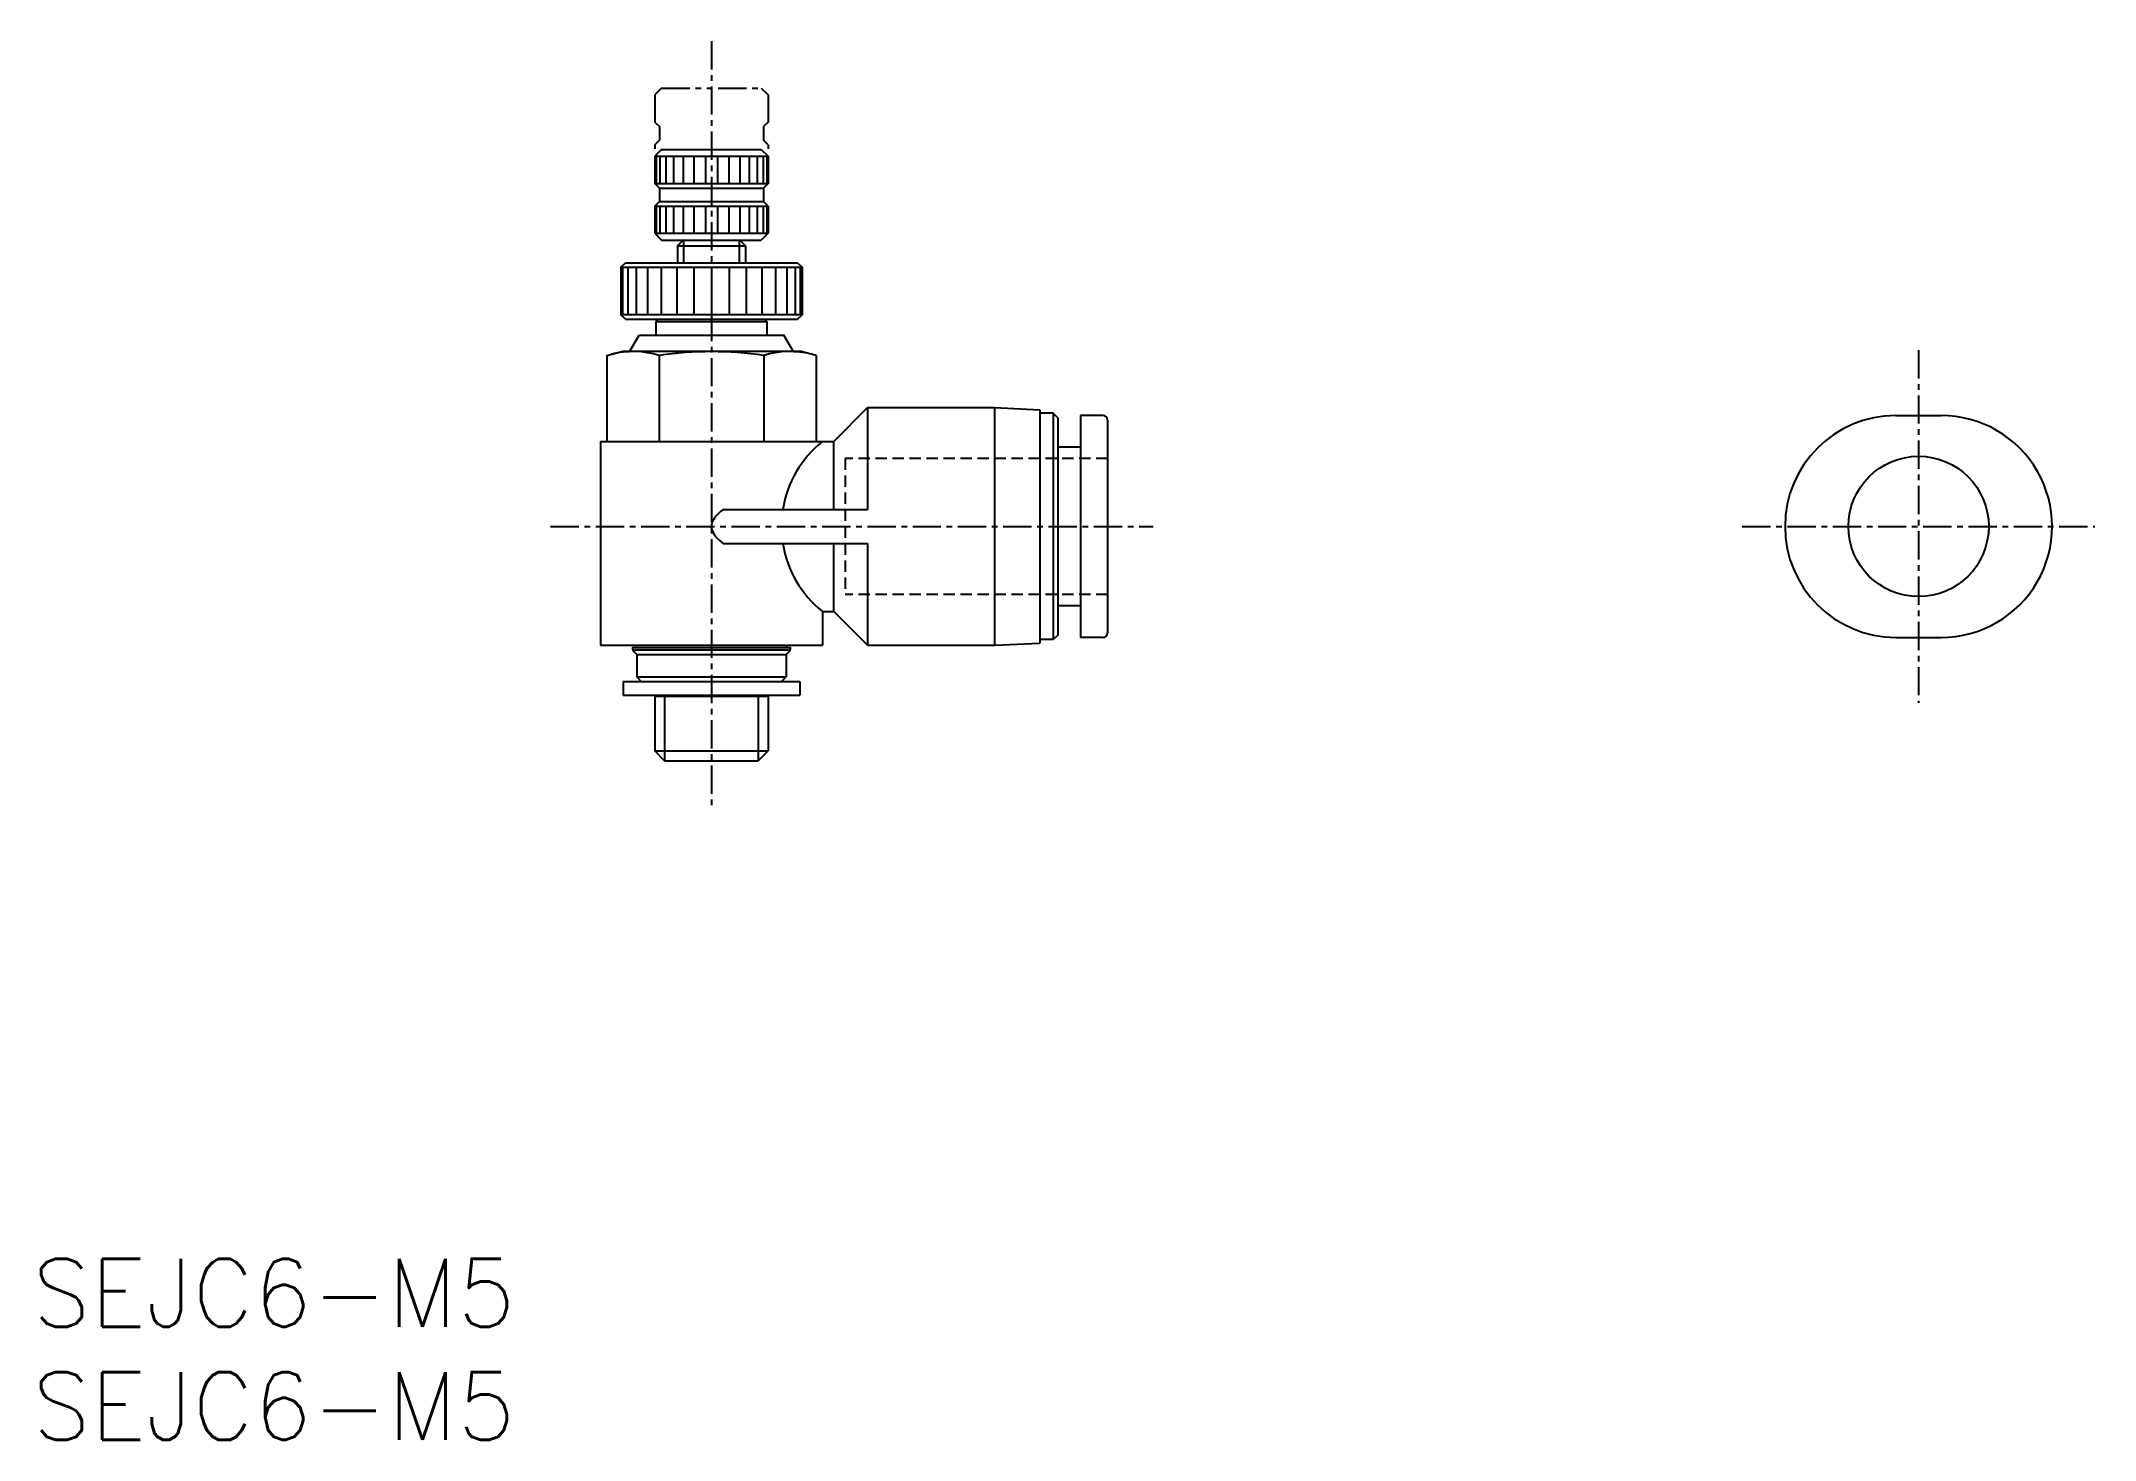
# Model space of a CAD drawing. Extents: x 0.4 to 91.1, y 0 to 61.8.
import ezdxf

# ---------------------------------------------------------------- set-up
doc = ezdxf.new("R2010")
doc.units = 0
for name, pattern in [('CENTER', [2, 1.25, -0.25, 0.25, -0.25]), ('DASHED', [0.75, 0.5, -0.25]), ('PHANTOM', [2.5, 1.25, -0.25, 0.25, -0.25, 0.25, -0.25])]:
    doc.linetypes.add(name, pattern=pattern)
doc.layers.get('0').update_dxf_attribs({"linetype": 'CONTINUOUS'})
doc.layers.add('CENTER', color=1, linetype='CENTER')
doc.styles.get("Standard").update_dxf_attribs({"font": 'txt.shx'})

# ---------------------------------------------------------------- blocks, each defined once
blk = doc.blocks.new('*U12')
at = {"color": 7, "linetype": 'CONTINUOUS'}
blk.add_text('SEJC6-M5', height=3, dxfattribs=at).set_placement((0, 0))
blk = doc.blocks.new('*U13')
at = {"color": 7, "linetype": 'CONTINUOUS'}
blk.add_text('SEJC6-M5', height=3, dxfattribs=at).set_placement((0, 5))

msp = doc.modelspace()

# ---------------------------------------------------------------- linework, layer by layer
at = {"color": 3, "linetype": 'PHANTOM'}
for p, q in [((27.799997, 59.710002), (27.499998, 59.410002)), ((27.499998, 59.410002), (27.499998, 58.210002)), ((27.799997, 59.710002), (32.199999, 59.710002)), ((32.199999, 59.710002), (32.499998, 59.410002)), ((32.499998, 59.410002), (32.499998, 58.210002)), ((27.499998, 58.210002), (27.699998, 58.010002)), ((32.499998, 58.210002), (32.299999, 58.010002)), ((27.499997, 57.210002), (27.699999, 57.410002)), ((27.499998, 57.210002), (27.499998, 57.030002)), ((27.699999, 58.010002), (27.699999, 57.410002)), ((32.299997, 58.010002), (32.299997, 57.410002)), ((32.499999, 57.210002), (32.299999, 57.410002)), ((32.499998, 57.210002), (32.499998, 57.030002))]:
    msp.add_line(p, q, dxfattribs=at)
at = {"color": 7, "linetype": 'CONTINUOUS'}
for p, q in [((27.499998, 56.700002), (27.499998, 55.500002)), ((27.499998, 56.700002), (32.499998, 56.700002)), ((27.799998, 57.000002), (27.499999, 56.700002)), ((27.554628, 56.700002), (27.554628, 55.500002)), ((27.716135, 56.700002), (27.716135, 55.500002)), ((27.799998, 57.000002), (32.199999, 57.000002)), ((27.977457, 56.700002), (27.977457, 55.500002)), ((28.327169, 56.700002), (28.327169, 55.500002)), ((28.749998, 56.700002), (28.749998, 55.500002)), ((29.227453, 56.700002), (29.227453, 55.500002)), ((29.738676, 56.700002), (29.738676, 55.500002)), ((30.26132, 56.700002), (30.26132, 55.500002)), ((30.772543, 56.700002), (30.772543, 55.500002)), ((31.249998, 56.700002), (31.249998, 55.500002)), ((31.672827, 56.700002), (31.672827, 55.500002)), ((32.022543, 56.700002), (32.022543, 55.500002)), ((32.199999, 57.000002), (32.499998, 56.700002)), ((32.283861, 56.700002), (32.283861, 55.500002)), ((32.445368, 56.700002), (32.445368, 55.500002)), ((32.499998, 56.700002), (32.499998, 55.500002)), ((27.499997, 55.500002), (27.699997, 55.300002)), ((27.499998, 55.500002), (32.499998, 55.500002)), ((32.499997, 55.500002), (32.299999, 55.300002)), ((27.499997, 54.500002), (27.699999, 54.700002)), ((27.499998, 54.500002), (32.499998, 54.500002)), ((27.499998, 54.500002), (27.499998, 53.300002)), ((27.554628, 54.500002), (27.554628, 53.300002)), ((27.699999, 55.300002), (27.699999, 54.700002)), ((27.699999, 55.300002), (32.299997, 55.300002)), ((27.699999, 54.700002), (32.299997, 54.700002)), ((27.716135, 54.500002), (27.716135, 53.300002)), ((27.977457, 54.500002), (27.977457, 53.300002)), ((28.327169, 54.500002), (28.327169, 53.300002)), ((28.749998, 54.500002), (28.749998, 53.300002)), ((29.227453, 54.500002), (29.227453, 53.300002)), ((29.738676, 54.500002), (29.738676, 53.300002)), ((30.26132, 54.500002), (30.26132, 53.300002)), ((30.772543, 54.500002), (30.772543, 53.300002)), ((31.249998, 54.500002), (31.249998, 53.300002)), ((31.672827, 54.500002), (31.672827, 53.300002)), ((32.022543, 54.500002), (32.022543, 53.300002)), ((32.283861, 54.500002), (32.283861, 53.300002)), ((32.299997, 55.300002), (32.299997, 54.700002)), ((32.499997, 54.500002), (32.299997, 54.699992)), ((32.445368, 54.500002), (32.445368, 53.300002)), ((32.499998, 54.500002), (32.499998, 53.300002)), ((27.499998, 53.300002), (32.499998, 53.300002)), ((27.500001, 53.300002), (27.799998, 53.000002)), ((27.799997, 53.000002), (32.199999, 53.000002)), ((28.499998, 52.750002), (28.499998, 52.000002)), ((28.499998, 52.750002), (31.499998, 52.750002)), ((28.499999, 52.750002), (28.749997, 53.000002)), ((28.770498, 53.000002), (28.770498, 52.000002)), ((31.229498, 53.000002), (31.229498, 52.000002)), ((31.249998, 53.000002), (31.5, 52.750002)), ((31.499998, 52.750002), (31.499998, 52.000002)), ((32.499998, 53.300002), (32.199998, 53.000002)), ((25.999992, 51.800002), (26.199993, 52.000002)), ((25.999998, 51.799992), (33.999998, 51.799992)), ((25.999998, 51.799992), (25.999998, 49.699992)), ((26.076841, 51.799992), (26.076841, 49.699992)), ((26.20001, 52.000002), (33.799986, 52.000002)), ((26.304472, 51.799992), (26.304472, 49.699992)), ((26.674131, 51.799992), (26.674131, 49.699992)), ((27.171568, 51.799992), (27.171568, 49.699992)), ((27.777708, 51.799992), (27.777708, 49.699992)), ((28.469267, 51.799992), (28.469267, 49.699992)), ((29.219633, 51.799992), (29.219633, 49.699992)), ((29.999998, 51.799992), (29.999998, 49.699992)), ((30.780363, 51.799992), (30.780363, 49.699992)), ((31.530729, 51.799992), (31.530729, 49.699992)), ((32.222288, 51.799992), (32.222288, 49.699992)), ((32.828428, 51.799992), (32.828428, 49.699992)), ((33.325865, 51.799992), (33.325865, 49.699992)), ((33.695524, 51.799992), (33.695524, 49.699992)), ((33.799998, 51.999992), (33.999994, 51.799992)), ((33.923155, 51.799992), (33.923155, 49.699992)), ((33.999998, 51.799992), (33.999998, 49.699992)), ((26.199987, 49.500002), (25.999991, 49.700002)), ((33.999998, 49.699992), (25.999998, 49.699992)), ((26.20001, 49.500002), (33.799986, 49.500002)), ((27.65, 49.499982), (27.549996, 49.399982)), ((27.550001, 49.399982), (27.550001, 48.799992)), ((27.550001, 49.399982), (32.449995, 49.399982)), ((32.45, 49.399992), (32.35, 49.499992)), ((32.449995, 49.399982), (32.449995, 48.799992)), ((33.799998, 49.499982), (33.999999, 49.699992)), ((25.381196, 47.907392), (26.099998, 48.099992)), ((26.100004, 48.099992), (33.899992, 48.099992)), ((26.395853, 48.100002), (26.799998, 48.800002)), ((26.800001, 48.799992), (33.199995, 48.799992)), ((33.604142, 48.099982), (33.199998, 48.799982)), ((34.6188, 47.907392), (33.899998, 48.099992)), ((25.381196, 47.907392), (25.381196, 44.099992)), ((27.690597, 47.907392), (27.690597, 44.099992)), ((32.309399, 47.907392), (32.309399, 44.099992)), ((34.6188, 47.907392), (34.6188, 44.099992)), ((35.400006, 44.099992), (36.900008, 45.600002)), ((36.899998, 45.599992), (36.899998, 41.099992)), ((36.899998, 45.599992), (42.499998, 45.599992)), ((42.499998, 45.599992), (44.499997, 45.499992)), ((42.499998, 45.599992), (42.499998, 35.099992)), ((44.499998, 45.500002), (44.499998, 35.199992)), ((45.099998, 45.349992), (44.499998, 45.349992)), ((45.099998, 45.349992), (45.099998, 35.349992)), ((45.299999, 45.149992), (45.099999, 45.349992)), ((45.299998, 45.149992), (45.299998, 35.549992)), ((46.299997, 45.249992), (46.299997, 35.449992)), ((47.299998, 45.249992), (46.299997, 45.249992)), ((47.499998, 45.049992), (47.499998, 35.649992)), ((82.325025, 45.249982), (84.325025, 45.249982)), ((25.099998, 44.099992), (25.099998, 35.099992)), ((25.099998, 44.099992), (35.399998, 44.099992)), ((35.399998, 41.099992), (35.399998, 44.099992)), ((46.299997, 43.849992), (45.299998, 43.849992)), ((30.518719, 41.099992), (36.899998, 41.099992)), ((30.518719, 39.599992), (36.899998, 39.599992)), ((35.399998, 36.599992), (35.399998, 39.599992)), ((36.899998, 39.599992), (36.899998, 35.099992)), ((34.899998, 36.599992), (35.399998, 36.599992)), ((34.899998, 36.599992), (34.899998, 35.099992)), ((35.400006, 36.600002), (36.900007, 35.100002)), ((46.299997, 36.849992), (45.299998, 36.849992)), ((45.299998, 35.549992), (45.099998, 35.349992)), ((47.299998, 35.449992), (46.299997, 35.449992)), ((82.325025, 35.449972), (84.325025, 35.449972)), ((25.099998, 35.099992), (34.899998, 35.099992)), ((26.500005, 34.999992), (33.499991, 34.999992)), ((26.586802, 34.813202), (26.700006, 34.699992)), ((26.600004, 34.899992), (33.399992, 34.899992)), ((26.699995, 34.699992), (26.699995, 33.699997)), ((26.699995, 34.699992), (33.300001, 34.699992)), ((26.699998, 35.099992), (26.699998, 34.999992)), ((33.299998, 35.099992), (33.299998, 34.999992)), ((33.300001, 34.699992), (33.413205, 34.813202)), ((33.300001, 34.699992), (33.300001, 33.699997)), ((36.899998, 35.099992), (42.499998, 35.099992)), ((42.499998, 35.099992), (44.499998, 35.200002)), ((45.099998, 35.349992), (44.499998, 35.349992)), ((26.699995, 33.699997), (33.300001, 33.699997)), ((26.700009, 33.699985), (26.900005, 33.499989)), ((33.099997, 33.499979), (33.300004, 33.699985)), ((26.099989, 33.5), (26.099989, 32.9)), ((26.100004, 33.5), (33.899992, 33.5)), ((26.100004, 32.9), (33.899992, 32.9)), ((27.499998, 32.855664), (27.576808, 32.9)), ((27.499998, 32.855664), (27.499998, 30.433)), ((27.499998, 32.855664), (32.499998, 32.855664)), ((27.499998, 32.855657), (27.499998, 30.433)), ((27.932998, 32.9), (27.932998, 30)), ((32.066998, 32.9), (32.066998, 30)), ((32.423198, 32.9), (32.499998, 32.855664)), ((32.499998, 32.855664), (32.499998, 30.433)), ((33.900007, 33.5), (33.900007, 32.9)), ((27.499998, 30.433), (32.499998, 30.433)), ((27.932998, 30), (27.499998, 30.433)), ((27.932998, 30), (32.066998, 30)), ((32.066998, 30), (32.499998, 30.433))]:
    msp.add_line(p, q, dxfattribs=at)
at = {"color": 3, "linetype": 'DASHED'}
for p, q in [((47.499998, 43.349992), (35.899998, 43.349992)), ((35.899998, 43.349992), (35.899998, 37.349992)), ((47.499998, 37.349992), (35.899998, 37.349992))]:
    msp.add_line(p, q, dxfattribs=at)
at = {"color": 7, "linetype": 'CONTINUOUS'}
msp.add_lwpolyline([(30.518719, 41.099992, 0.10223291), (30.088425, 40.647602, 0.29700495), (30.088275, 40.052642, 0.10234139), (30.518719, 39.599992)], format="xyb", dxfattribs=at)
msp.add_circle((83.325025, 40.349982), 3.1, dxfattribs=at)
for centre, radius, start, end in [((26.535896, 43.969562), 4.10363, 73.657111, 103.65711), ((29.999998, 31.907388), 16.165808, 81.786789, 98.213209), ((33.4641, 43.969562), 4.10363, 76.342895, 106.3429), ((47.299998, 45.049992), 0.2, 0, 90), ((82.325025, 40.349982), 4.9, 90.000003, 270), ((84.325025, 40.349982), 4.9, 270, 90.000003), ((37.892894, 40.349992), 4.797909, 128.59357, 171.00675), ((37.892894, 40.349992), 4.797909, 188.99325, 231.40643), ((47.299998, 35.649992), 0.2, 270, 0), ((26.798933, 35.025332), 0.3, 184.84455, 225.00002), ((33.201063, 35.025332), 0.3, 314.99998, 355.15545)]:
    msp.add_arc(centre, radius, start, end, dxfattribs=at)
at = {"layer": 'CENTER', "color": 1, "linetype": 'CENTER'}
for p, q in [((29.999998, 61.789992), (29.999998, 28)), ((83.325025, 48.140532), (83.325025, 32.559432)), ((22.890195, 40.349992), (49.506237, 40.349992)), ((75.534475, 40.349982), (91.115575, 40.349982))]:
    msp.add_line(p, q, dxfattribs=at)

# ---------------------------------------------------------------- block references
at = {"color": 7, "linetype": 'CONTINUOUS'}
for name in ['*U13', '*U12']:
    msp.add_blockref(name, (0, 0), dxfattribs=at)

doc.saveas('drawing.dxf')
